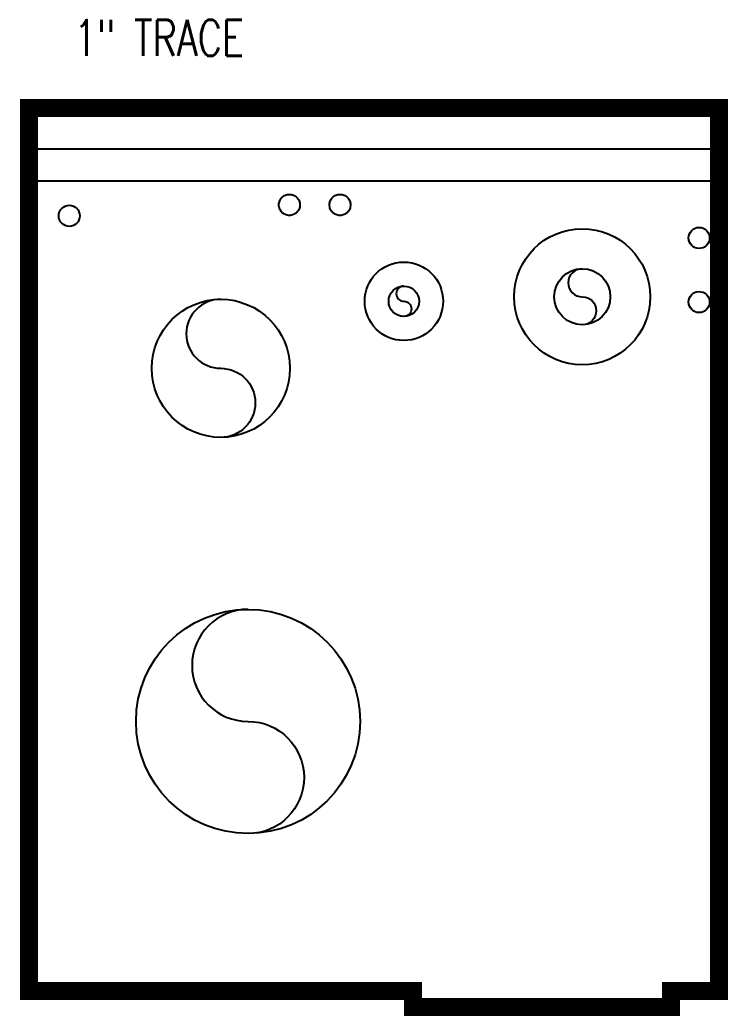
# Model space of a CAD drawing. Header units: inches. Extents: x 422 to 5092, y -339 to 887.
# Drawn here: x 1823.7 to 1867.9, y 824.8 to 887 of the extents above; entities that cross this region are included whole.
import ezdxf

# ---------------------------------------------------------------- set-up
doc = ezdxf.new("R2010")
doc.units = ezdxf.units.IN
doc.header["$LTSCALE"] = 48
doc.header["$MEASUREMENT"] = 0
doc.linetypes.add('DOY01.233700-H6-3-3 Vlt (After 95% submttl)$0$HWSS', pattern=[0.515625, 0.28125, -0.046875, 0.046875, -0.046875, 0.046875, -0.046875])
for name, color, linetype in [('DOY01.233700-H6-3-3 Vlt (After 95% submttl)$0$EXST-PIPE', 253, 'Continuous'), ('DOY01.233700-H6-3-3 Vlt (After 95% submttl)$0$EXST-UTLD', 253, 'Continuous'), ('DOY01.233700-H6-3-3 Vlt (After 95% submttl)$0$MU-PCR-PIPE', 253, 'Continuous'), ('DOY01.233700-H6-3-3 Vlt (After 95% submttl)$0$MU-STEM-PIPE', 253, 'Continuous'), ('DOY01.233700-H6-3-3 Vlt (After 95% submttl)$0$MU-TRACE-PIPE', 253, 'DOY01.233700-H6-3-3 Vlt (After 95% submttl)$0$HWSS'), ('DOY01.233700-H6-3-3 Vlt (After 95% submttl)$0$MU-TRACE-TEXT', 253, 'DOY01.233700-H6-3-3 Vlt (After 95% submttl)$0$HWSS')]:
    doc.layers.add(name, color=color, linetype=linetype)
doc.styles.add('DOY01.233700-H6-3-3 Vlt (After 95% submttl)$0$RomanS', font='romans.shx', dxfattribs={"width": 0.75})

# ---------------------------------------------------------------- blocks, each defined once
blk = doc.blocks.new('DOY01.233700-H6-3-3 Vlt (After 95% submttl)')
at = {"layer": 'DOY01.233700-H6-3-3 Vlt (After 95% submttl)$0$EXST-PIPE'}
for p, q in [((1866.8225889, 878.96461553), (1824.82078329, 878.96461553)), ((1866.8225889, 876.96461553), (1824.82078329, 876.96461553))]:
    blk.add_line(p, q, dxfattribs=at)
for points in [[(1836.24816219, 869.59509325, 1), (1836.24816219, 865.28259325, -1), (1836.24816219, 860.97009325, -1)], [(1837.95149422, 850.23390653, 1), (1837.95149422, 843.23390653, -1), (1837.95149422, 836.23390653, -1)]]:
    blk.add_lwpolyline(points, format="xyb", dxfattribs=at)
for centre, radius in [((1826.7811914, 874.80173111), 0.6575), ((1866.13703804, 873.42102882), 0.6575), ((1836.24816219, 865.28259325), 4.3125), ((1866.13703804, 869.42194317), 0.6575), ((1837.95149422, 843.23390653), 7)]:
    blk.add_circle(centre, radius, dxfattribs=at)
at = {"layer": 'DOY01.233700-H6-3-3 Vlt (After 95% submttl)$0$EXST-UTLD', "const_width": 1.125}
blk.add_lwpolyline([(1848.2600889, 826.40211553), (1848.2600889, 825.40211553), (1864.3850889, 825.40211553), (1864.3850889, 826.40211553), (1867.3850889, 826.40211553), (1867.3850889, 881.52711553), (1824.25828329, 881.52711553), (1824.25828329, 826.40211553)], close=True, dxfattribs=at)
at = {"layer": 'DOY01.233700-H6-3-3 Vlt (After 95% submttl)$0$MU-PCR-PIPE'}
blk.add_lwpolyline([(1847.68848931, 870.41862846, 1), (1847.68848931, 869.46862846, -1), (1847.68848931, 868.51862846, -1)], format="xyb", dxfattribs=at)
for radius in [2.45, 0.95]:
    blk.add_circle((1847.68848931, 869.46862846), radius, dxfattribs=at)
at = {"layer": 'DOY01.233700-H6-3-3 Vlt (After 95% submttl)$0$MU-STEM-PIPE'}
blk.add_lwpolyline([(1858.83354136, 871.49931734, 1), (1858.83354136, 869.74931734, -1), (1858.83354136, 867.99931734, -1)], format="xyb", dxfattribs=at)
for radius in [4.25, 1.75]:
    blk.add_circle((1858.83354136, 869.74931734), radius, dxfattribs=at)
at = {"layer": 'DOY01.233700-H6-3-3 Vlt (After 95% submttl)$0$MU-TRACE-PIPE'}
for centre in [(1840.53737344, 875.48464545), (1843.69808865, 875.48464545)]:
    blk.add_circle(centre, 0.6575, dxfattribs=at)
at = {"layer": 'DOY01.233700-H6-3-3 Vlt (After 95% submttl)$0$MU-TRACE-TEXT', "insert": (1827.06771004, 887.03450848), "char_height": 2.25, "width": 18.1866919708, "attachment_point": 1, "style": 'DOY01.233700-H6-3-3 Vlt (After 95% submttl)$0$RomanS'}
blk.add_mtext('1" TRACE', dxfattribs=at)
blk = doc.blocks.new('DOY01.233700-E-H6-3-3 Vlt (After 95% submttl)')
blk.add_blockref('DOY01.233700-H6-3-3 Vlt (After 95% submttl)', (0, 0))

msp = doc.modelspace()

# ---------------------------------------------------------------- block references
msp.add_blockref('DOY01.233700-E-H6-3-3 Vlt (After 95% submttl)', (0, 0))

doc.saveas('drawing.dxf')
